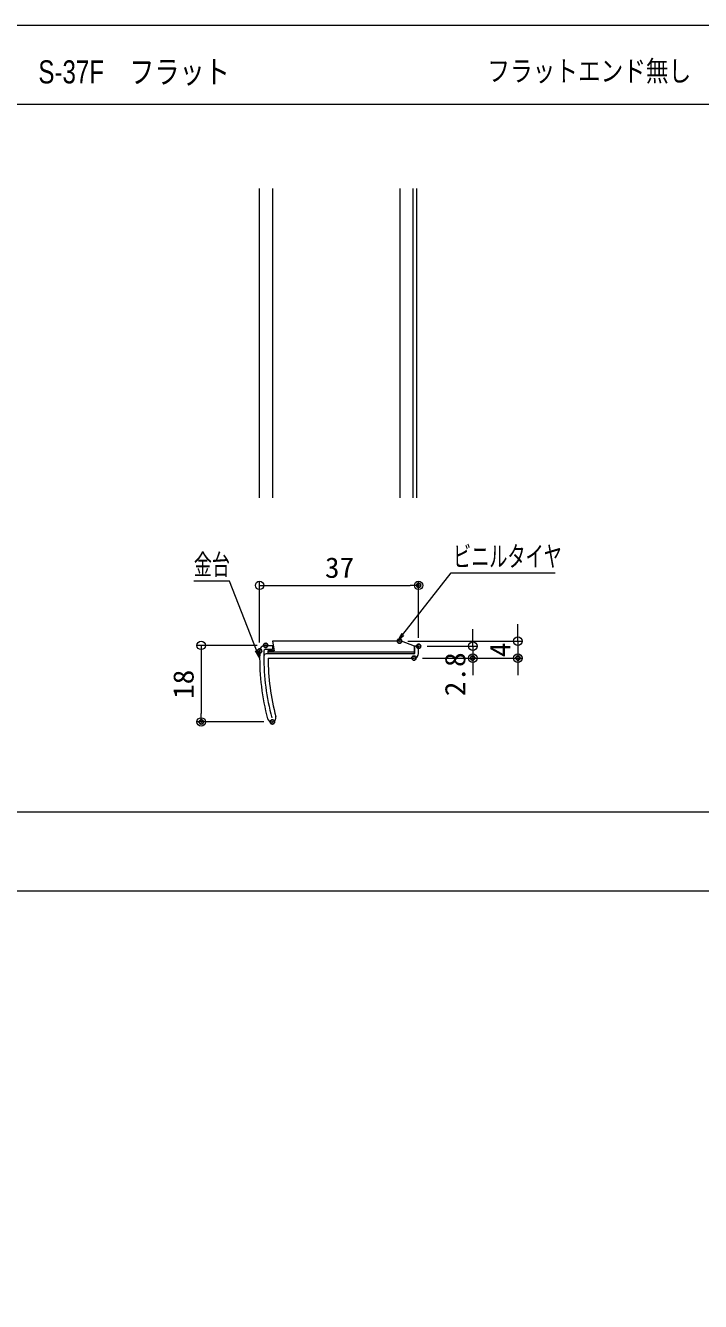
# Model space of a CAD drawing. Units: millimetres, scale not verified. Extents: x -400 to 400, y -277 to 277.
# Drawn here: x 96.5 to 255.3, y -23.1 to 277 of the extents above; entities that cross this region are included whole.
import ezdxf
from ezdxf.enums import TextEntityAlignment as Align

# ---------------------------------------------------------------- set-up
doc = ezdxf.new("R2010")
doc.units = ezdxf.units.MM
doc.header["$LTSCALE"] = 2
doc.header["$PDMODE"] = 32
doc.header["$PDSIZE"] = 1
doc.layers.add('0-0_moji', color=2, linetype='Continuous')
doc.layers.add('0-5_Defpoints', color=7, linetype='Continuous')
for name, color, linetype, lineweight in [('0-1_zumenwaku', 6, 'Continuous', 9), ('0-2_1', 3, 'Continuous', 9), ('0-3_2', 4, 'Continuous', 9), ('0-4_0', 1, 'Continuous', 9), ('0-9_6文字', 2, 'Continuous', 9)]:
    doc.layers.add(name, color=color, linetype=linetype, lineweight=lineweight)
doc.styles.add('ＭＳ ゴシック', font='')
doc.styles.add('ＭＳ Ｐゴシック', font='')
doc.styles.get('ＭＳ ゴシック').set_extended_font_data('MS Gothic')
doc.styles.get('ＭＳ Ｐゴシック').set_extended_font_data('MS PGothic')

# ---------------------------------------------------------------- blocks, each defined once
blk = doc.blocks.new('_Origin')
at = {"layer": '0-4_0'}
blk.add_line((0, 0), (-2, 0), dxfattribs=at)
blk.add_circle((0, 0), 1, dxfattribs=at)
blk = doc.blocks.new('MLeader1')
at = {"layer": '0-9_6文字', "color": 1}
blk.add_line((197.367, 148.253), (221.101, 148.253), dxfattribs=at)
at = {"layer": '0-9_6文字'}
blk.add_line((185.519, 133.583), (184.02, 132.218), dxfattribs=at)
at = {"layer": '0-9_6文字', "color": 1}
blk.add_lwpolyline([(185.258, 133.789), (196.647, 148.253), (197.367, 148.253)], dxfattribs=at)
at = {"layer": '0-9_6文字'}
blk.add_lwpolyline([(184.996, 133.995), (184.02, 132.218), (185.258, 133.789)], dxfattribs=at)
at = {"layer": '0-9_6文字', "style": 'ＭＳ ゴシック', "width": 0.65}
blk.add_text('ビニルタイヤ', height=4.809, dxfattribs=at).set_placement((197.068, 148.31), align=Align.BOTTOM_LEFT)
blk = doc.blocks.new('MLeader2')
at = {"layer": '0-9_6文字', "color": 1}
blk.add_line((143.723, 146.343), (136.076, 146.343), dxfattribs=at)
at = {"layer": '0-9_6文字'}
blk.add_line((151.146, 130.201), (151.567, 128.218), dxfattribs=at)
at = {"layer": '0-9_6文字', "color": 1}
blk.add_lwpolyline([(150.835, 130.079), (144.443, 146.343), (143.723, 146.343)], dxfattribs=at)
at = {"layer": '0-9_6文字'}
blk.add_lwpolyline([(150.525, 129.957), (151.567, 128.218), (150.835, 130.079)], dxfattribs=at)
at = {"layer": '0-9_6文字', "style": 'ＭＳ ゴシック', "width": 0.65}
blk.add_text('金台', height=4.809, dxfattribs=at).set_placement((136.076, 146.392), align=Align.BOTTOM_LEFT)

msp = doc.modelspace()

# ---------------------------------------------------------------- linework, layer by layer
at = {"layer": '0-1_zumenwaku'}
for p, q in [((-399.994, 258.466), (258.006, 258.466)), ((258.006, 91.989), (-399.994, 91.989)), ((-399.994, 73.466), (258.006, 73.466))]:
    msp.add_line(p, q, dxfattribs=at)
msp.add_lwpolyline([(-399.994, -277.011), (400.006, -277.011), (400.006, 276.989), (-399.994, 276.989)], close=True, dxfattribs=at)
at = {"layer": '0-2_1'}
for p, q in [((151.567, 165.954), (151.567, 238.636)), ((154.567, 238.636), (154.567, 165.954)), ((187.567, 238.636), (187.567, 165.954)), ((188.567, 165.954), (188.567, 238.636)), ((151.567, 129.218), (151.567, 129.918)), ((152.567, 129.918), (152.567, 128.723)), ((152.867, 131.218), (154.567, 131.218)), ((154.567, 130.218), (152.867, 130.218)), ((187.867, 129.218), (153.069, 129.218)), ((154.567, 131.218), (154.567, 130.218)), ((187.967, 131.018), (187.967, 129.318)), ((188.967, 131.018), (187.967, 131.018)), ((188.967, 129.318), (188.967, 131.018)), ((153.567, 128.218), (187.867, 128.218))]:
    msp.add_line(p, q, dxfattribs=at)
for centre, radius, start, end in [((152.867, 129.918), 1.3, 90, 180), ((206.567, 128.218), 55, 178.9582, 195.0261), ((152.867, 129.918), 0.3, 90, 180), ((153.069, 128.718), 0.5, 90, 179.46452), ((187.867, 129.318), 1.1, 270, 0), ((187.867, 129.318), 0.1, 270, 0), ((206.567, 128.218), 54, 179.46452, 195.0261), ((206.567, 128.218), 53, 180, 195.0261), ((154.413, 114.218), 1, 195.0261, 15.0261)]:
    msp.add_arc(centre, radius, start, end, dxfattribs=at)
at = {"layer": '0-3_2'}
for p, q in [((184.567, 238.636), (184.567, 165.954)), ((184.967, 132.218), (154.567, 132.218)), ((154.567, 132.218), (154.973, 129.918)), ((187.967, 131.018), (184.967, 132.218)), ((153.467, 129.918), (153.467, 129.218)), ((154.973, 129.918), (153.467, 129.918)), ((153.467, 129.718), (187.967, 129.718)), ((187.967, 129.418), (187.967, 131.018))]:
    msp.add_line(p, q, dxfattribs=at)
at = {"layer": '0-4_0'}
for p, q in [((151.567, 131.918), (151.567, 146.34)), ((153.567, 145.34), (186.967, 145.34)), ((188.967, 133.018), (188.967, 146.34)), ((212.313, 134.218), (212.313, 136.218)), ((186.467, 132.218), (213.313, 132.218)), ((201.711, 133.018), (201.711, 135.018)), ((212.313, 132.218), (212.313, 128.218)), ((150.991, 131.218), (136.814, 131.218)), ((137.814, 129.218), (137.814, 115.218)), ((190.967, 131.018), (202.711, 131.018)), ((201.711, 131.018), (201.711, 128.218)), ((189.867, 128.218), (202.711, 128.218)), ((189.867, 128.218), (213.313, 128.218)), ((201.711, 126.218), (201.711, 124.218)), ((212.313, 126.218), (212.313, 124.218)), ((152.57, 113.218), (136.814, 113.218))]:
    msp.add_line(p, q, dxfattribs=at)
at = {"layer": '0-5_Defpoints'}
for p in [(188.967, 145.34), (184.467, 132.218), (151.567, 129.918), (152.991, 131.218), (188.967, 131.018), (188.967, 131.018), (187.867, 128.218), (201.711, 128.218), (212.313, 128.218), (137.814, 113.218), (154.57, 113.218)]:
    msp.add_point(p, dxfattribs=at)

# ---------------------------------------------------------------- block references
at = {"layer": '0-4_0'}
for p, rotation in [((151.567, 145.34), 180), ((137.814, 131.218), 90), ((201.711, 131.018), 270), ((212.313, 132.218), 270), ((201.711, 128.218), 90), ((212.313, 128.218), 90), ((137.814, 113.218), 270)]:
    msp.add_blockref('_Origin', p, dxfattribs=dict(at, rotation=rotation))
msp.add_blockref('_Origin', (188.967, 145.34), dxfattribs=at)
at = {"layer": '0-9_6文字'}
for name in ['MLeader2', 'MLeader1']:
    msp.add_blockref(name, (0, 0), dxfattribs=at)

# ---------------------------------------------------------------- texts
at = {"layer": '0-0_moji', "style": 'ＭＳ Ｐゴシック', "width": 0.8}
for s, height, p in [('S-37F\u3000フラット', 5.423, (99.511, 261.75)), ('フラットエンド無し', 4.883, (205.132, 262.39))]:
    msp.add_text(s, height=height, dxfattribs=at).set_placement(p, align=Align.BOTTOM_LEFT)
at = {"layer": '0-4_0', "color": 2, "style": 'ＭＳ ゴシック', "width": 1.05}
msp.add_text('37', height=4.809, dxfattribs=at).set_placement((166.934, 145.665), align=Align.BOTTOM_LEFT)
for s, p in [('2.8', (201.387, 119.273)), ('4', (211.988, 128.468)), ('18', (137.489, 118.635))]:
    msp.add_text(s, height=4.809, rotation=90, dxfattribs=at).set_placement(p, align=Align.BOTTOM_LEFT)

doc.saveas('drawing.dxf')
